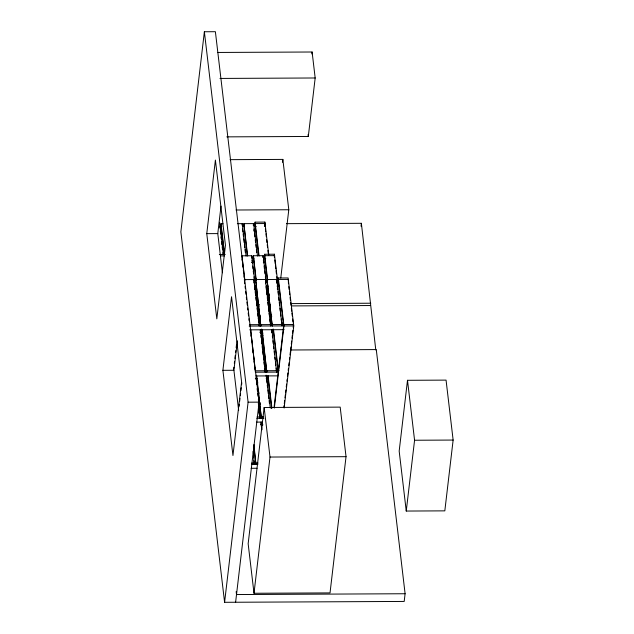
<?xml version="1.0" encoding="UTF-8"?>
<svg xmlns="http://www.w3.org/2000/svg" width="634" height="634" viewBox="0 0 634 634"><rect width="100%" height="100%" fill="white"/><g stroke="black" fill="none" stroke-linecap="round" stroke-linejoin="round"><path stroke-width="0.95" d="M235.61 602.245L259.116 402.138L215.386 31.7L204.37 31.755L180.864 231.862L224.594 602.3L404.191 601.436L405.102 593.741L376.279 349.58L290.507 349.992M206.763 233.653L215.401 160.077L225.458 245.271L216.82 318.854L206.763 233.653L217.779 233.597L221.004 206.129M223.002 223.739L221.044 223.754L220.878 225.133L224.365 254.638M222.899 370.319L231.537 296.744L241.594 381.937L232.955 455.521L222.899 370.319L233.914 370.272L237.37 340.838M242.093 225.038L242.251 223.651L237.354 223.675M257.491 256.041L253.655 223.596L243.852 223.643L247.292 255.51M233.629 369.186L233.859 367.237M234.318 363.322L234.54 361.372M234.889 358.44L235.23 355.508M235.579 352.575L235.808 350.618M236.149 347.686L236.498 344.753M253.497 224.983L253.655 223.596M254.741 225.07L255.09 222.146L264.893 222.098L268.776 255.003M254.337 231.386L254.567 229.437M255.026 225.538L255.256 223.588L265.06 223.54L264.719 226.465M251.627 257.142L251.793 255.756L241.982 255.803L244.89 280.394M266.217 281.274L263.197 255.7L253.386 255.748L255.898 279.76M239.066 406.291L239.295 404.333M239.644 401.401L239.985 398.469M240.334 395.537L240.563 393.579M240.904 390.647L241.253 387.715M241.594 384.783L241.823 382.825M244.264 279.61L254.068 279.562L254.25 283.889M255.668 279.554L260.82 326.019L255.668 279.554L265.472 279.507L270.631 325.971L270.401 324.014M264.663 224.048L264.893 222.098M263.031 257.087L263.197 255.7M264.283 257.182L264.624 254.258L274.427 254.21L277.621 281.219M264.56 257.642L264.79 255.692L274.601 255.645L274.371 257.594M224.594 602.3L248.1 402.194L204.37 31.755M254.068 279.562L259.227 326.027L258.997 324.069M265.472 279.507L265.654 283.834M250.699 329.656L255.399 372.198L278.175 372.087L273.119 328.975M267.072 279.499L272.224 325.963L267.072 279.499L276.876 279.451L282.035 325.916L281.805 323.958M261.565 337.32L261.794 335.362M267.065 290.507L267.294 288.557M282.502 162.328L282.851 159.403L230.055 159.657M274.197 256.16L274.427 254.21M259.781 418.329L258.323 403.224M276.876 279.451L277.058 283.778M256.683 375.78L261.374 418.321L256.287 375.201M277.961 280.941L278.302 278.009L288.113 277.961L293.772 325.916L284.127 408.027M266.645 380.131L266.874 378.173M277.327 289.223L277.787 285.316M278.247 281.401L278.477 279.451L288.28 279.404L288.462 283.723M264.156 407.488L248.156 543.718L254.004 593.265L330.029 592.901L346.037 456.678L340.189 407.123L264.156 407.488L270.005 457.043L254.004 593.265M280.775 277.993L288.795 209.751L282.851 159.403M311.888 53.953L312.11 52.004L217.858 52.456M282.598 324.885L282.827 322.928M277.486 371.286L278.057 366.397M282.883 325.345L283.343 321.43M274.031 407.614L283.794 324.521L293.597 324.473L293.217 327.746M274.316 408.074L283.961 325.963L278.302 278.009M226.813 136.865L308.306 136.476L315.177 77.982L312.11 52.004M283.842 407.567L284.072 405.609M284.301 403.652L284.642 400.72M284.991 397.787L285.332 394.855M285.562 392.906L285.91 389.965M286.251 387.033L286.6 384.101M286.94 381.169L287.17 379.219M287.511 376.287L287.899 372.982M288.201 370.422L288.43 368.465M288.779 365.533L289.12 362.6M289.469 359.668L289.698 357.711M290.039 354.778L290.388 351.846M290.729 348.914L290.958 346.957M291.307 344.024L291.648 341.092M291.997 338.16L292.337 335.228M292.567 333.278L292.908 330.338M361.031 226.187L361.372 223.303L286.441 223.659M375.78 349.96L361.372 223.303M407.496 380.297L399.174 451.107L406.251 511.052L444.822 510.861L453.136 440.059L446.059 380.115L407.496 380.297L414.573 440.242L406.251 511.052M219.943 78.434L315.177 77.982M235.999 210.005L288.795 209.751M242.275 225.03L244.241 225.022M253.093 224.983L255.058 224.975L258.696 255.454M219.816 226.584L221.781 226.568M242.442 226.473L244.407 226.465M254.25 226.417L256.215 226.409M253.806 230.19L255.771 230.182M219.34 254.472L225.221 254.448M220.489 255.906L224.412 255.89M251.809 257.142L253.774 257.135M262.635 257.087L264.6 257.079L267.302 279.705M251.975 258.577L253.949 258.569M263.784 258.521L265.749 258.513M251.539 262.349L253.505 262.341M263.34 262.294L265.305 262.286M254.274 278.691L256.239 278.683M254.115 280.077L256.073 280.062M253.687 280.949L255.653 280.941M265.488 280.894L267.461 280.886M276.313 280.846L278.278 280.83L283.628 325.908L249.17 326.074M253.854 282.392L255.819 282.384M265.662 282.336L267.627 282.32M276.479 282.281L278.445 282.273M254.392 286.156L256.366 286.148M266.201 286.1L268.166 286.092M277.018 286.045L278.992 286.037M254.725 289.366L256.691 289.358M266.534 289.31L268.499 289.302M290.951 303.607L370.803 303.226M257.372 304.708L259.346 304.7M291.664 305.913L370.533 305.533M270.544 324.14L272.517 324.132M258.838 324.592L260.804 324.576M270.639 324.529L272.612 324.521M281.464 324.481L283.43 324.473M249.582 324.687L259.385 324.64M260.986 324.632L270.789 324.584M272.39 324.576L282.193 324.529M283.961 325.963L293.772 325.916M249.709 329.839L284.143 329.672M259.789 332.279L261.763 332.271M271.598 332.224L273.563 332.216M261.105 335.489L263.07 335.481M265.123 370.319L267.088 370.311M255.557 370.811L278.992 370.644M256.088 375.962L277.732 375.859M255.351 378.458L257.317 378.45M266.169 378.403L268.142 378.395M248.1 402.194L259.116 402.138M259.789 416.887L261.763 416.879M257 416.958L259.94 416.942M261.541 416.934L263.498 416.926M256.841 418.345L263.895 418.305M256.564 422.117L262.468 422.086M260.748 424.582L262.714 424.574M414.573 440.242L453.136 440.059M270.005 457.043L346.037 456.678M251.579 463.137L258.078 463.105M251.413 464.524L257.911 464.492M251.143 468.288L257.047 468.264M405.102 593.741L236.514 594.549L236.173 591.609M308.084 134.551L308.306 136.476M288.811 286.663L289.159 289.603M289.389 291.569L289.738 294.501M290.087 297.441L290.427 300.381M290.665 302.347L291.006 305.287M291.355 308.227L291.703 311.159M291.933 313.125L292.282 316.065M292.631 319.005L292.971 321.945M293.209 323.903L293.439 325.86M274.784 259.988L275.251 263.918M275.481 265.884L275.83 268.84M276.059 270.805L276.408 273.753M276.757 276.709L277.106 279.657M277.407 286.719L277.755 289.659M277.985 291.616L278.334 294.556M278.683 297.497L279.023 300.437M279.261 302.402L279.602 305.334M279.951 308.275L280.299 311.215M280.529 313.18L280.878 316.12M281.227 319.06L281.567 322.001M264.901 224.927L265.067 226.362M265.361 228.858L265.709 231.806M265.947 233.772L266.296 236.728M266.645 239.676L266.985 242.624M267.223 244.589L267.572 247.545M267.92 250.493L268.269 253.441M264.624 254.258L267.699 280.283M273.508 329.545L278.366 370.7M268.959 293.74L269.188 295.666M270.211 304.352L270.441 306.277M271.463 314.963L271.693 316.889M266.724 285.609L271.281 324.196M271.915 329.553L276.606 372.095L276.147 368.172M263.379 260.035L263.728 262.991M264.077 265.939L264.426 268.887M264.655 270.861L265.004 273.809M265.353 276.757L265.701 279.713M266.565 286.996L266.906 289.889M267.247 292.781L267.588 295.674M267.817 297.608L268.158 300.5M268.499 303.393L268.84 306.285M269.181 309.178L269.521 312.079M269.751 314.004L270.092 316.897M270.433 319.79L270.773 322.69M271.637 329.957L271.978 332.898M272.327 335.838L272.557 337.795M272.905 340.735L273.254 343.676M273.603 346.616L273.833 348.581M274.181 351.513L274.53 354.454M274.871 357.394L275.108 359.359M275.449 362.299L275.798 365.239M266.003 286.774L266.351 289.714M266.581 291.672L266.93 294.612M267.279 297.552L267.619 300.492M267.857 302.45L268.198 305.39M268.547 308.33L268.895 311.27M269.125 313.236L269.474 316.176M269.822 319.108L270.163 322.048M255.09 222.146L259.084 256.041M253.957 228.914L254.305 231.862M254.543 233.827L254.892 236.783M255.24 239.731L255.581 242.679M255.819 244.645L256.168 247.593M256.398 249.566L256.746 252.514M268.087 375.724L271.907 408.058M262.619 332.2L262.848 334.134M267.81 376.128L271.621 408.47M253.386 255.748L256.294 280.339M262.104 329.601L266.803 372.142L261.715 329.022M258.807 304.407L259.037 306.333M260.059 315.019L260.289 316.945M257.769 301.879L260.439 324.505M261.303 331.788L265.852 370.375M266.486 375.732L270.306 408.066M257.721 304.249L258.07 307.197M258.418 310.153L258.656 312.118M259.005 315.066L259.346 318.022M259.694 320.97L259.932 322.936M261.026 332.208L261.256 334.142M261.477 336.068L261.937 339.927M262.159 341.853L262.508 344.753M262.848 347.646L263.189 350.539M263.419 352.464L263.76 355.357M264.101 358.258L264.441 361.15M264.671 363.076L265.012 365.969M265.353 368.869L265.583 370.795M266.098 375.162L266.328 377.119M266.557 379.077L267.017 382.999M267.255 384.957L267.596 387.897M267.833 389.855L268.293 393.777M268.523 395.735L268.871 398.675M269.101 400.633L269.45 403.573M251.793 255.756L254.813 281.33M255.32 285.665L259.877 324.251M260.511 329.609L265.202 372.15L264.743 368.227M251.975 260.091L252.324 263.047M252.673 265.995L253.021 268.943M253.251 270.916L253.6 273.864M253.949 276.812L254.297 279.768M255.161 287.051L255.502 289.944M255.843 292.837L256.184 295.729M256.413 297.663L256.754 300.556M257.095 303.448L257.436 306.341M257.776 309.233L258.006 311.167M258.347 314.06L258.688 316.952M259.029 319.845L259.369 322.738M260.233 330.013L260.574 332.953M260.923 335.893L261.153 337.851M261.501 340.791L261.85 343.731M262.199 346.671L262.428 348.629M262.777 351.569L263.126 354.509M263.467 357.449L263.704 359.415M264.045 362.355L264.394 365.287M254.599 286.83L254.947 289.77M255.177 291.727L255.526 294.667M255.874 297.608L256.215 300.548M256.453 302.505L256.794 305.445M257.142 308.386L257.491 311.326M257.721 313.283L258.07 316.223M258.3 318.189L258.759 322.104M243.852 223.643L247.68 256.088M242.251 223.651L246.087 256.096M242.553 228.969L242.901 231.917M243.139 233.883L243.488 236.839M243.718 238.804L244.177 242.735M244.415 244.7L244.764 247.648M244.993 249.622L245.342 252.57M257.539 381.272L257.769 383.205M258.791 391.883L259.021 393.817M260.043 402.495L260.273 404.429M262.381 422.307L262.73 425.248M242.053 259.155L242.283 261.121M242.751 265.06L242.981 267.025M243.329 269.973L243.567 271.946M244.027 275.877L244.256 277.843M251.001 334.958L251.23 336.923M251.579 339.864L251.809 341.821M252.277 345.736L252.506 347.701M252.855 350.642L253.085 352.599M253.545 356.522L253.782 358.479M254.123 361.42L254.361 363.377M254.82 367.3L255.05 369.257M244.375 280.593L244.724 283.533M245.073 286.473L245.303 288.43M245.651 291.371L245.992 294.311M246.341 297.251L246.571 299.208M246.919 302.149L247.268 305.089M247.617 308.029L247.846 309.986M248.195 312.927L248.544 315.867M248.885 318.807L249.122 320.764M255.874 377.967L256.104 379.893M256.445 382.793L256.675 384.719M257.127 388.579L257.356 390.504M257.697 393.405L258.038 396.298M258.379 399.19L260.431 416.554M261.065 421.911L261.993 429.749M258.45 402.503L258.672 404.437M259.013 407.329L259.354 410.222M259.583 412.148L260.043 416.007M260.899 423.298L261.248 426.238M258.395 406.568L258.735 409.509M258.973 411.466L259.314 414.406M253.917 444.497L255.954 464.5L253.758 445.884M253.132 451.36L254.353 464.508L253.893 460.585M253.315 455.688L253.545 457.645M221.044 223.754L224.642 254.234M219.61 222.32L223.374 254.242M219.729 226.124L219.958 228.089M220.307 231.045L220.656 233.994M221.004 236.942L221.242 238.907M221.591 241.863L221.932 244.811M222.169 246.777L222.518 249.725M222.867 252.673L223.097 254.646M217.779 233.597L222.407 272.771M233.914 370.272L238.653 410.42"/></g></svg>
